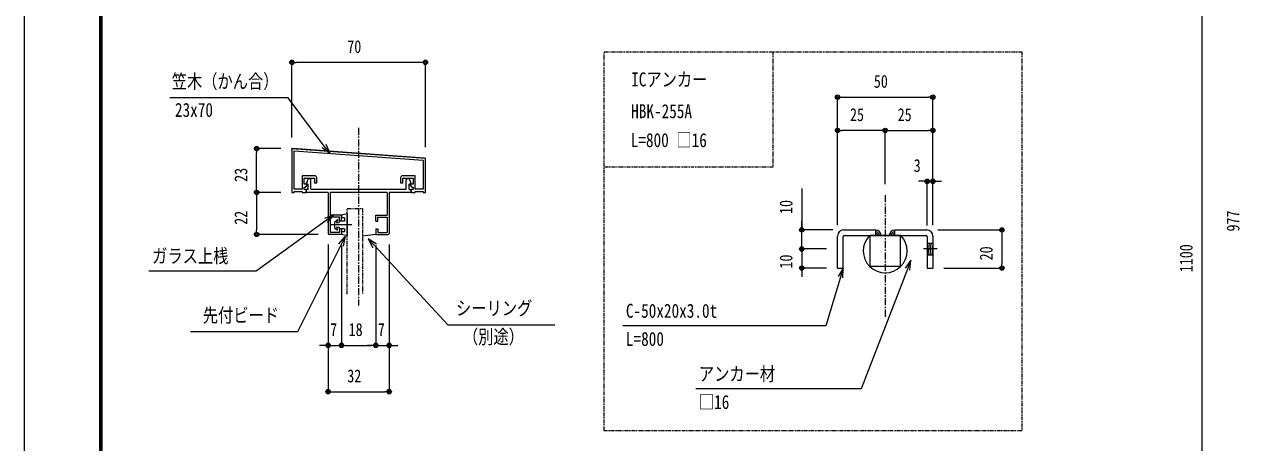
# Model space of a CAD drawing. Units: millimetres, scale not verified, with parts at other scales. Extents: x -3580 to 3580, y -1188 to 1188.
# Drawn here: x -3580 to -2305, y -335 to 104 of the extents above; entities that cross this region are included whole.
import ezdxf
from ezdxf.enums import TextEntityAlignment as Align

# ---------------------------------------------------------------- set-up
doc = ezdxf.new("R2010")
doc.units = ezdxf.units.MM
doc.header["$LTSCALE"] = 6
doc.linetypes.add('USER1', pattern=[2, 1.25, -0.25, 0.25, -0.25])
doc.linetypes.add('USER2', pattern=[1.25, 0.625, -0.125, 0.125, -0.125, 0.125, -0.125])
for name, color, linetype, lineweight in [('0-0_0', 7, 'Continuous', 18), ('0-1_DEFPOINTS', 7, 'Continuous', 18), ('0-4_WAKU', 7, 'Continuous', 18), ('0-8_3中心線', 2, 'USER1', 18), ('0-9_41_U+FF71_U+FF99_U+FF90', 6, 'Continuous', 18), ('0-A_1手摺寸法', 3, 'Continuous', 18), ('0-D_CYAN', 4, 'Continuous', 18), ('0-E_2a', 1, 'USER2', 18), ('1-0_2', 7, 'Continuous', 18), ('1-2_3-注記', 1, 'USER1', 18)]:
    doc.layers.add(name, color=color, linetype=linetype, lineweight=lineweight)
doc.styles.add('ＭＳ ゴシック', font='')
doc.styles.get('ＭＳ ゴシック').set_extended_font_data('MS Gothic')

msp = doc.modelspace()

# ---------------------------------------------------------------- linework, layer by layer
at = {"layer": '0-0_0', "lineweight": 9}
for p, q in [((-3296.879, 64.029), (-3294.579, 64.029)), ((-3161.479, 64.029), (-3163.779, 64.029)), ((-2724.65, 27.555), (-2722.35, 27.555)), ((-2629.25, 27.555), (-2631.55, 27.555)), ((-2724.65, -7.352), (-2722.35, -7.352)), ((-2679.25, -7.352), (-2681.55, -7.352)), ((-2674.65, -7.352), (-2672.35, -7.352)), ((-2629.25, -7.352), (-2631.55, -7.352)), ((-3336.153, -28.684), (-3336.153, -30.984)), ((-2635.25, -60.714), (-2637.55, -60.714)), ((-2624.65, -60.714), (-2622.35, -60.714)), ((-3336.153, -70.084), (-3336.153, -67.784)), ((-3336.153, -74.684), (-3336.153, -76.984)), ((-3255.179, -96.029), (-3263.292, -101.875)), ((-3336.153, -114.084), (-3336.153, -111.784)), ((-2764.455, -109.381), (-2764.455, -107.081)), ((-2554.574, -113.981), (-2554.574, -116.281)), ((-3243.239, -118.616), (-3247.719, -127.556)), ((-3219.084, -121.138), (-3212.295, -128.481)), ((-2764.455, -129.381), (-2764.455, -127.081)), ((-2764.455, -133.981), (-2764.455, -136.281)), ((-2720.95, -151.681), (-2723.859, -161.249)), ((-2650.007, -143.45), (-2653.614, -152.777)), ((-2554.574, -149.381), (-2554.574, -147.081)), ((-2764.455, -153.981), (-2764.455, -156.281)), ((-3263.479, -232.711), (-3265.779, -232.711)), ((-3244.879, -232.711), (-3242.579, -232.711)), ((-3244.879, -232.711), (-3242.579, -232.711)), ((-3213.479, -232.711), (-3215.779, -232.711)), ((-3213.479, -232.711), (-3215.779, -232.711)), ((-3194.879, -232.711), (-3192.579, -232.711)), ((-3258.879, -281.313), (-3256.579, -281.313)), ((-3199.479, -281.313), (-3201.779, -281.313))]:
    msp.add_line(p, q, dxfattribs=at)
for points in [[(-3259.225, -31.678), (-3265.236, -23.687), (-3303.123, 26.683), (-3427.304, 26.683)], [(-3267.378, -25.297), (-3259.225, -31.678), (-3263.095, -22.076)], [(-3261.725, -104.049), (-3255.179, -96.029), (-3264.858, -99.701)], [(-3250.115, -126.355), (-3243.239, -118.616), (-3245.324, -128.756)], [(-3210.328, -126.661), (-3219.084, -121.138), (-3214.262, -130.3)], [(-2721.296, -162.028), (-2720.95, -151.681), (-2726.423, -160.469)], [(-2651.115, -153.743), (-2650.007, -143.45), (-2656.113, -151.81)]]:
    msp.add_lwpolyline(points, dxfattribs=at)
at = {"layer": '0-0_0'}
for points in [[(-3263.292, -101.875), (-3336.777, -154.831), (-3449.076, -154.831)], [(-3247.719, -127.556), (-3293.362, -218.627), (-3405.661, -218.627)], [(-3212.295, -128.481), (-3135.789, -211.218), (-3023.49, -211.218)], [(-2653.614, -152.777), (-2702.232, -278.468), (-2875.716, -278.468)], [(-2723.859, -161.249), (-2739.384, -212.307), (-2952.241, -212.307)]]:
    msp.add_lwpolyline(points, dxfattribs=at)
at = {"layer": '0-0_0', "lineweight": 9}
for centre, radius in [((-3299.179, 64.029), 2.3), ((-3299.179, 64.029), 1.15), ((-3159.179, 64.029), 2.3), ((-3159.179, 64.029), 1.15), ((-2726.95, 27.555), 2.3), ((-2726.95, 27.555), 1.15), ((-2626.95, 27.555), 2.3), ((-2626.95, 27.555), 1.15), ((-2726.95, -7.352), 2.3), ((-2726.95, -7.352), 1.15), ((-2676.95, -7.352), 2.3), ((-2676.95, -7.352), 2.3), ((-2676.95, -7.352), 1.15), ((-2676.95, -7.352), 1.15), ((-2626.95, -7.352), 2.3), ((-2626.95, -7.352), 1.15), ((-3336.153, -26.384), 2.3), ((-3336.153, -26.384), 1.15), ((-2632.95, -60.714), 2.3), ((-2632.95, -60.714), 1.15), ((-2626.95, -60.714), 2.3), ((-2626.95, -60.714), 1.15), ((-3336.153, -72.384), 2.3), ((-3336.153, -72.384), 2.3), ((-3336.153, -72.384), 1.15), ((-3336.153, -72.384), 1.15), ((-3336.153, -116.384), 2.3), ((-2764.455, -111.681), 2.3), ((-2764.455, -111.681), 1.15), ((-2554.574, -111.681), 2.3), ((-2554.574, -111.681), 1.15), ((-3336.153, -116.384), 1.15), ((-2764.455, -131.681), 2.3), ((-2764.455, -131.681), 2.3), ((-2764.455, -131.681), 1.15), ((-2764.455, -131.681), 1.15), ((-2764.455, -151.681), 2.3), ((-2764.455, -151.681), 1.15), ((-2554.574, -151.681), 2.3), ((-2554.574, -151.681), 1.15), ((-3261.179, -232.711), 2.3), ((-3261.179, -232.711), 1.15), ((-3247.179, -232.711), 2.3), ((-3247.179, -232.711), 2.3), ((-3247.179, -232.711), 1.15), ((-3247.179, -232.711), 1.15), ((-3211.179, -232.711), 2.3), ((-3211.179, -232.711), 2.3), ((-3211.179, -232.711), 1.15), ((-3211.179, -232.711), 1.15), ((-3197.179, -232.711), 2.3), ((-3197.179, -232.711), 1.15), ((-3261.179, -281.313), 2.3), ((-3261.179, -281.313), 1.15), ((-3197.179, -281.313), 2.3), ((-3197.179, -281.313), 1.15)]:
    msp.add_circle(centre, radius, dxfattribs=at)
at = {"layer": '0-1_DEFPOINTS', "color": 5}
msp.add_line((-3579.833, 1187.987), (-3579.833, -1188.013), dxfattribs=at)
at = {"layer": '0-1_DEFPOINTS'}
for p, q in [((-3299.179, -26.384), (-3159.179, -36.384)), ((-3299.179, -27.458), (-3299.179, -26.384)), ((-3159.179, -37.315), (-3159.179, -36.384))]:
    msp.add_line(p, q, dxfattribs=at)
at = {"layer": '0-4_WAKU'}
for p, q in [((-3501.033, 1133.187), (-3501.033, -1129.213)), ((-3500.433, 1132.587), (-3500.433, -1128.613)), ((-3499.833, 1131.987), (-3499.833, -1128.013)), ((-3499.233, 1131.387), (-3499.233, -1127.413)), ((-3498.633, 1130.787), (-3498.633, -1126.813))]:
    msp.add_line(p, q, dxfattribs=at)
at = {"layer": '0-8_3中心線'}
msp.add_line((-3229.179, -4.703), (-3229.179, -190.873), dxfattribs=at)
at = {"layer": '0-9_41_U+FF71_U+FF99_U+FF90'}
for p, q in [((-3160.108, -36.317), (-3298.108, -26.46)), ((-3282.521, -58.809), (-3284.154, -63.245)), ((-3281.098, -57.784), (-3280.679, -57.784)), ((-3279.179, -68.784), (-3279.179, -59.284)), ((-3179.179, -68.784), (-3179.179, -59.284)), ((-3177.26, -57.784), (-3177.679, -57.784)), ((-3175.837, -58.809), (-3174.203, -63.245)), ((-3284.179, -72.384), (-3284.179, -70.384)), ((-3284.179, -72.384), (-3284.179, -70.384)), ((-3284.179, -70.384), (-3284.179, -72.384)), ((-3261.179, -72.384), (-3284.179, -72.384)), ((-3283.779, -63.784), (-3282.179, -63.784)), ((-3283.624, -63.784), (-3282.179, -63.784)), ((-3282.179, -69.384), (-3283.179, -69.384)), ((-3282.179, -63.784), (-3282.179, -63.802)), ((-3282.179, -69.384), (-3282.179, -63.784)), ((-3279.179, -68.784), (-3179.179, -68.784)), ((-3261.179, -72.384), (-3261.179, -115.384)), ((-3199.179, -72.384), (-3259.179, -72.384)), ((-3259.179, -72.384), (-3259.179, -96.384)), ((-3199.179, -72.384), (-3199.179, -96.384)), ((-3174.179, -72.384), (-3197.179, -72.384)), ((-3197.179, -72.384), (-3197.179, -115.384)), ((-3176.179, -69.384), (-3176.179, -63.784)), ((-3174.579, -63.784), (-3176.179, -63.784)), ((-3176.179, -69.384), (-3175.179, -69.384)), ((-3174.179, -72.384), (-3174.179, -70.384)), ((-3174.179, -72.384), (-3174.179, -70.384)), ((-3174.179, -70.384), (-3174.179, -72.384)), ((-3247.179, -96.384), (-3259.179, -96.384)), ((-3259.179, -98.384), (-3259.179, -114.384)), ((-3247.179, -102.384), (-3247.179, -96.384)), ((-3211.179, -96.384), (-3199.179, -96.384)), ((-3211.179, -102.384), (-3211.179, -96.384)), ((-3199.179, -98.384), (-3199.179, -114.384)), ((-3249.179, -114.384), (-3259.179, -114.384)), ((-3247.179, -102.384), (-3249.179, -102.384)), ((-3249.179, -110.384), (-3249.179, -114.384)), ((-3247.179, -110.384), (-3249.179, -110.384)), ((-3247.179, -110.384), (-3247.179, -116.384)), ((-3211.179, -102.384), (-3209.179, -102.384)), ((-3211.179, -110.384), (-3211.179, -116.384)), ((-3211.179, -110.384), (-3209.179, -110.384)), ((-3209.179, -110.384), (-3209.179, -114.384)), ((-3209.179, -114.384), (-3199.179, -114.384)), ((-3247.179, -116.384), (-3260.179, -116.384)), ((-3211.179, -116.384), (-3198.179, -116.384))]:
    msp.add_line(p, q, dxfattribs=at)
for points in [[(-3299.179, -27.458), (-3299.179, -72.384), (-3296.779, -72.384), (-3296.779, -71.384), (-3288.579, -71.384), (-3288.579, -72.384), (-3284.179, -72.384), (-3284.179, -69.384), (-3286.179, -69.384), (-3286.179, -66.784), (-3284.779, -66.784), (-3282.869, -64.436)], [(-3275.179, -54.984), (-3288.579, -54.984), (-3288.579, -68.984), (-3296.779, -68.984), (-3296.779, -28.888), (-3161.579, -38.618), (-3161.579, -68.984), (-3169.779, -68.984), (-3169.779, -54.984), (-3183.179, -54.984)], [(-3175.489, -64.436), (-3173.579, -66.784), (-3172.179, -66.784), (-3172.179, -69.384), (-3174.179, -69.384), (-3174.179, -72.384), (-3169.779, -72.384), (-3169.779, -71.384), (-3161.579, -71.384), (-3161.579, -72.384), (-3159.179, -72.384), (-3159.179, -37.315)], [(-3283.179, -63.784), (-3286.179, -63.784), (-3286.179, -57.384), (-3275.579, -57.384), (-3275.579, -62.384), (-3273.179, -62.384), (-3273.179, -56.984)], [(-3185.179, -56.984), (-3185.179, -62.384), (-3182.779, -62.384), (-3182.779, -57.384), (-3172.179, -57.384), (-3172.179, -63.784), (-3175.179, -63.784)], [(-3174.734, -63.784), (-3176.179, -63.784), (-3176.179, -63.802)], [(-3249.179, -102.384), (-3249.179, -98.384), (-3259.179, -98.384)], [(-3209.179, -102.384), (-3209.179, -98.384), (-3199.179, -98.384)]]:
    msp.add_lwpolyline(points, dxfattribs=at)
for centre, radius, start, end in [((-3298.179, -27.458), 1, 85.91438, 180), ((-3160.179, -37.315), 1, 360, 85.91438), ((-3283.779, -63.384), 0.4, 159.78522, 270), ((-3281.098, -59.284), 1.5, 90, 161.56505), ((-3280.679, -59.284), 1.5, 0, 90), ((-3275.179, -56.984), 2, 0, 90), ((-3183.179, -56.984), 2, 90, 180), ((-3177.679, -59.284), 1.5, 90, 180), ((-3177.26, -59.284), 1.5, 18.43495, 90), ((-3174.579, -63.384), 0.4, 270, 20.21478), ((-3283.179, -70.384), 1, 90, 180), ((-3283.179, -64.184), 0.4, 320.86371, 90), ((-3175.179, -64.184), 0.4, 90, 219.13629), ((-3175.179, -70.384), 1, 0, 90), ((-3260.179, -115.384), 1, 180, 270), ((-3198.179, -115.384), 1, 270, 0)]:
    msp.add_arc(centre, radius, start, end, dxfattribs=at)
at = {"layer": '0-A_1手摺寸法'}
for p, q in [((-2344.824, 412.494), (-2344.824, -678.306)), ((-3299.179, -14.884), (-3299.179, 64.029)), ((-3163.779, 64.029), (-3294.579, 64.029)), ((-3159.179, -24.884), (-3159.179, 64.029)), ((-2726.95, -106.581), (-2726.95, 27.555)), ((-2722.35, 27.555), (-2631.55, 27.555)), ((-2626.95, -106.581), (-2626.95, 27.555)), ((-2726.95, -106.581), (-2726.95, -7.352)), ((-2681.55, -7.352), (-2722.35, -7.352)), ((-2676.95, -63.752), (-2676.95, -7.352)), ((-2676.95, -63.752), (-2676.95, -7.352)), ((-2672.35, -7.352), (-2631.55, -7.352)), ((-2626.95, -106.581), (-2626.95, -7.352)), ((-3310.679, -26.384), (-3336.153, -26.384)), ((-3336.153, -67.784), (-3336.153, -30.984)), ((-2637.55, -60.714), (-2642.15, -60.714)), ((-2632.95, -107.181), (-2632.95, -60.714)), ((-2626.95, -60.714), (-2632.95, -60.714)), ((-2626.95, -106.581), (-2626.95, -60.714)), ((-2622.35, -60.714), (-2617.75, -60.714)), ((-3310.679, -72.384), (-3336.153, -72.384)), ((-3310.679, -72.384), (-3336.153, -72.384)), ((-2764.455, -68.217), (-2764.455, -111.681)), ((-3336.153, -76.984), (-3336.153, -111.784)), ((-3254.579, -103.384), (-3251.642, -101.232)), ((-3251.204, -101.604), (-3252.579, -104.384)), ((-3241.179, -94.784), (-3247.179, -96.384)), ((-3247.179, -96.384), (-3247.179, -98.984)), ((-3244.179, -98.984), (-3247.179, -98.984)), ((-3244.179, -98.984), (-3244.179, -102.384)), ((-3241.179, -94.784), (-3241.179, -117.984)), ((-3236.45, -106.384), (-3258.177, -106.384)), ((-3254.579, -103.384), (-3254.579, -109.384)), ((-3254.579, -109.384), (-3251.642, -111.535)), ((-3252.579, -104.384), (-3249.579, -103.884)), ((-3252.579, -108.384), (-3249.579, -108.884)), ((-3252.579, -108.384), (-3251.204, -111.163)), ((-3249.579, -102.384), (-3249.579, -103.884)), ((-3244.179, -102.384), (-3249.579, -102.384)), ((-3249.579, -108.884), (-3249.579, -110.384)), ((-3244.179, -110.384), (-3249.579, -110.384)), ((-3247.179, -113.784), (-3247.179, -116.384)), ((-3244.179, -113.784), (-3247.179, -113.784)), ((-3244.179, -110.384), (-3244.179, -113.784)), ((-2764.455, -107.081), (-2764.455, -102.481)), ((-2732.05, -111.681), (-2764.455, -111.681)), ((-2764.455, -131.681), (-2764.455, -111.681)), ((-2764.455, -131.681), (-2764.455, -111.681)), ((-2621.85, -111.681), (-2554.574, -111.681)), ((-3271.679, -116.384), (-3336.153, -116.384)), ((-3261.179, -126.884), (-3261.179, -232.711)), ((-3261.179, -126.884), (-3261.179, -281.313)), ((-3241.179, -117.984), (-3247.179, -116.384)), ((-3197.179, -126.884), (-3197.179, -232.711)), ((-3197.179, -126.884), (-3197.179, -281.313)), ((-2764.455, -127.081), (-2764.455, -122.481)), ((-2554.574, -116.281), (-2554.574, -147.081)), ((-3247.179, -127.884), (-3247.179, -232.711)), ((-3247.179, -127.884), (-3247.179, -232.711)), ((-3211.179, -127.884), (-3211.179, -232.711)), ((-3211.179, -127.884), (-3211.179, -232.711)), ((-2738.45, -131.681), (-2764.455, -131.681)), ((-2738.45, -131.681), (-2764.455, -131.681)), ((-2764.455, -131.681), (-2764.455, -151.681)), ((-2764.455, -136.281), (-2764.455, -140.881)), ((-2738.45, -151.681), (-2764.455, -151.681)), ((-2615.45, -151.681), (-2554.574, -151.681)), ((-2764.455, -156.281), (-2764.455, -160.881)), ((-3265.779, -232.711), (-3270.379, -232.711)), ((-3261.179, -232.711), (-3247.179, -232.711)), ((-3242.579, -232.711), (-3237.979, -232.711)), ((-3242.579, -232.711), (-3215.779, -232.711)), ((-3215.779, -232.711), (-3220.379, -232.711)), ((-3211.179, -232.711), (-3197.179, -232.711)), ((-3192.579, -232.711), (-3187.979, -232.711)), ((-3256.579, -281.313), (-3201.779, -281.313))]:
    msp.add_line(p, q, dxfattribs=at)
for centre, start, end in [((-3251.479, -101.484), 336.37062, 122.90524), ((-3251.479, -111.284), 237.09476, 23.62938)]:
    msp.add_arc(centre, 0.3, start, end, dxfattribs=at)
at = {"layer": '0-D_CYAN'}
msp.add_line((-3211.179, -116.384), (-3225.179, -118.346), dxfattribs=at)
at = {"layer": '0-E_2a'}
for p, q in [((-2794.679, 74.902), (-2794.679, -45.893)), ((-2794.679, -45.893), (-2971.643, -45.893)), ((-3241.179, -179.217), (-3241.179, -89.263)), ((-3241.179, -89.263), (-3225.179, -89.263)), ((-3225.179, -89.263), (-3225.179, -179.217))]:
    msp.add_line(p, q, dxfattribs=at)
msp.add_lwpolyline([(-2533.798, -322.247), (-2971.643, -322.247), (-2971.643, 74.902), (-2533.798, 74.902)], close=True, dxfattribs=at)
at = {"layer": '1-0_2'}
for p, q in [((-2720.55, -111.681), (-2686.95, -111.681)), ((-2686.95, -117.681), (-2686.95, -111.681)), ((-2666.95, -111.681), (-2633.35, -111.681)), ((-2666.95, -117.681), (-2666.95, -111.681)), ((-2726.95, -151.681), (-2726.95, -118.081)), ((-2720.95, -151.681), (-2720.95, -118.681)), ((-2719.95, -117.681), (-2633.95, -117.681)), ((-2632.95, -118.681), (-2632.95, -151.681)), ((-2632.95, -125.681), (-2626.95, -125.681)), ((-2630.959, -125.681), (-2632.132, -137.681)), ((-2628.946, -125.681), (-2630.119, -137.681)), ((-2626.95, -125.839), (-2628.105, -137.681)), ((-2626.95, -118.081), (-2626.95, -151.681)), ((-2622.423, -131.681), (-2636.746, -131.681)), ((-2632.95, -137.681), (-2626.95, -137.681)), ((-2726.95, -151.681), (-2720.95, -151.681)), ((-2632.95, -151.681), (-2626.95, -151.681))]:
    msp.add_line(p, q, dxfattribs=at)
msp.add_lwpolyline([(-2660.95, -117.681), (-2692.95, -117.681), (-2692.95, -149.681), (-2660.95, -149.681)], close=True, dxfattribs=at)
for centre, radius, start, end in [((-2720.55, -118.081), 6.4, 90, 180), ((-2686.95, -117.681), 5.694, 0, 90), ((-2686.95, -117.681), 3.894, 0, 90), ((-2666.95, -117.681), 5.694, 90, 180), ((-2666.95, -117.681), 3.894, 90, 180), ((-2633.35, -118.081), 6.4, 0, 90), ((-2719.95, -118.681), 1, 90, 180), ((-2676.95, -133.681), 23, 135.92079, 44.07921), ((-2686.95, -117.681), 2.094, 0, 90), ((-2666.95, -117.681), 2.094, 90, 180), ((-2633.95, -118.681), 1, 0, 90)]:
    msp.add_arc(centre, radius, start, end, dxfattribs=at)
at = {"layer": '1-2_3-注記'}
msp.add_line((-2676.95, -75.252), (-2676.95, -202.876), dxfattribs=at)

# ---------------------------------------------------------------- texts
at = {"layer": '0-0_0', "style": 'ＭＳ ゴシック', "width": 0.8}
for s, p in [('笠木（かん合）', (-3425.231, 32.386)), ('ICアンカー ', (-2943.381, 34.435)), ('23x70', (-3421.858, 2.454)), ('HBK-255A', (-2943.381, 1.102)), ('L=800 □16', (-2943.808, -29.233)), ('ガラス上桟', (-3445.793, -150.723)), ('シーリング', (-3127.053, -205.515)), ('C-50x20x3.0t', (-2948.897, -208.199)), ('先付ビード', (-3392.658, -212.925)), ('（別途）', (-3119.819, -235.448)), ('L=800', (-2948.897, -237.7)), ('アンカー材', (-2872.372, -274.36)), ('□16', (-2872.372, -303.861))]:
    msp.add_text(s, height=14.66, dxfattribs=at).set_placement(p, align=Align.BOTTOM_LEFT)
at = {"layer": '0-A_1手摺寸法', "color": 7, "style": 'ＭＳ ゴシック', "width": 0.8}
for s, p in [('70', (-3241.095, 69.779)), ('50', (-2688.866, 33.305)), ('25', (-2713.866, -1.602)), ('25', (-2663.866, -1.602)), ('3', (-2647.057, -54.964)), ('7', (-3259.086, -226.961)), ('18', (-3239.693, -226.961)), ('7', (-3209.086, -226.961)), ('32', (-3241.095, -275.563))]:
    msp.add_text(s, height=13.49, dxfattribs=at).set_placement(p, align=Align.BOTTOM_LEFT)
for s, p in [('23', (-3341.903, -61.3)), ('10', (-2770.205, -94.995)), ('22', (-3341.903, -106.3)), ('977', (-2301.35, -113.331)), ('1100', (-2350.574, -156.037)), ('10', (-2770.205, -152.195)), ('20', (-2560.324, -143.597))]:
    msp.add_text(s, height=13.49, rotation=90, dxfattribs=at).set_placement(p, align=Align.BOTTOM_LEFT)

doc.saveas('drawing.dxf')
